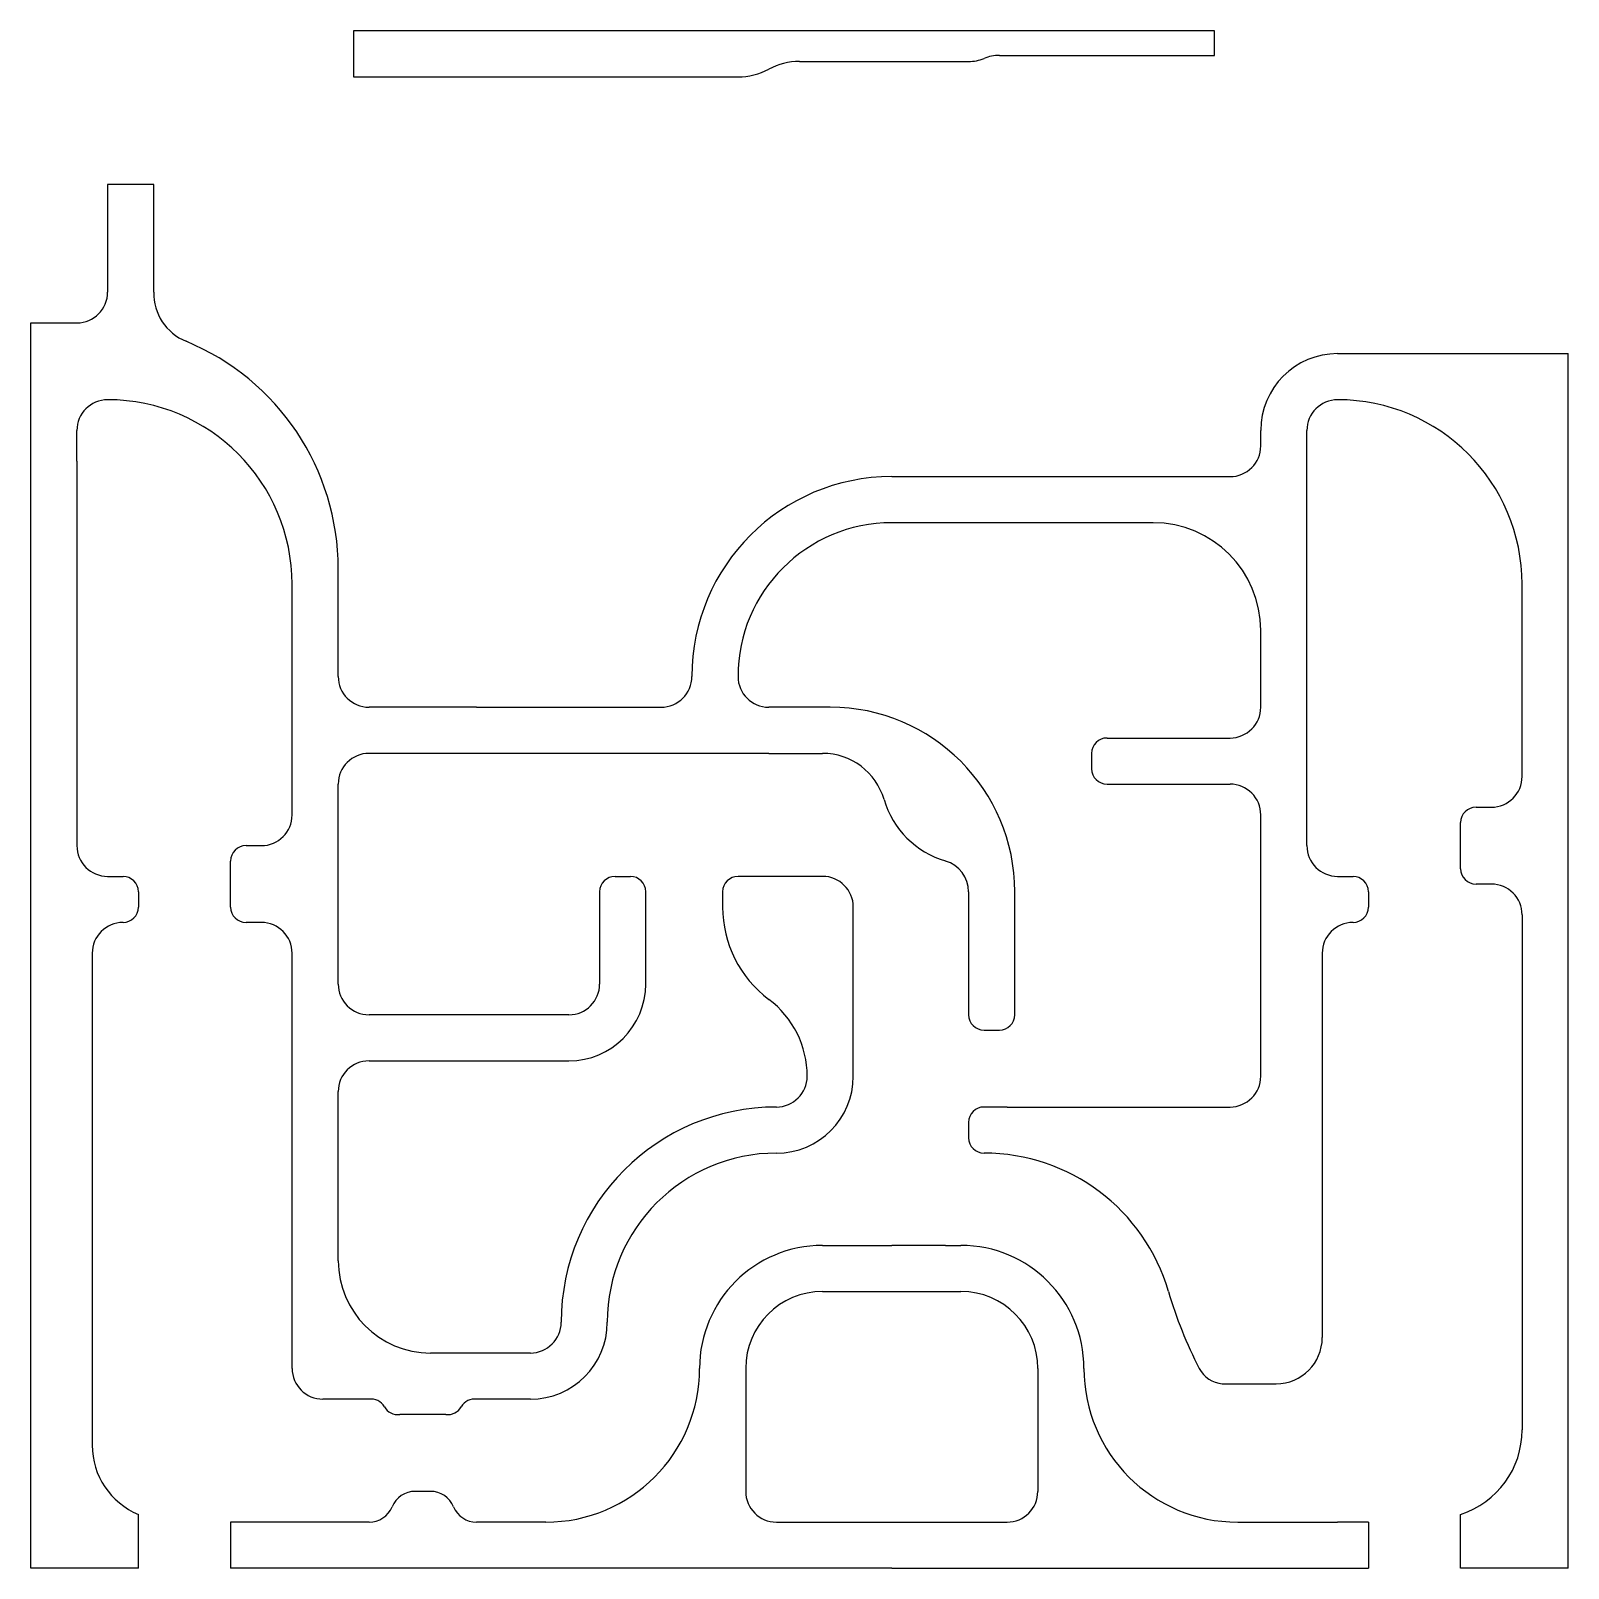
# Model space of a CAD drawing. Extents: x 0 to 100, y 0 to 100.
import ezdxf

# ---------------------------------------------------------------- set-up
doc = ezdxf.new("R2010")
doc.units = 0
doc.layers.add('105', color=253, linetype='CONTINUOUS')

msp = doc.modelspace()

# ---------------------------------------------------------------- linework, layer by layer
at = {"layer": '105'}
for p, q in [((21, 100), (21, 97)), ((77, 100), (21, 100)), ((77, 98.4), (77, 100)), ((50, 98), (61, 98)), ((63, 98.4), (77, 98.4)), ((21, 97), (22, 97)), ((22, 97), (46, 97)), ((8, 90), (5, 90)), ((5, 90), (5, 83)), ((8, 83), (8, 90)), ((0, 81), (3, 81)), ((0, 0), (0, 81)), ((85, 79), (95, 79)), ((95, 79), (100, 79)), ((100, 0), (100, 79)), ((3, 72), (3, 74)), ((80, 73), (80, 74)), ((83, 47), (83, 74)), ((3, 72), (3, 47)), ((56, 71), (77.5, 71)), ((77.5, 71), (78, 71)), ((56.5, 68), (56, 68)), ((73, 68), (56.5, 68)), ((20, 64), (20, 65)), ((17, 49), (17, 64)), ((20, 58), (20, 64)), ((97, 51.5), (97, 64)), ((80, 56), (80, 61)), ((29, 56), (22, 56)), ((29, 56), (36, 56)), ((36, 56), (40, 56)), ((40, 56), (41, 56)), ((52, 56), (48, 56)), ((70, 54), (78, 54)), ((29, 53), (22, 53)), ((36, 53), (29, 53)), ((48, 53), (36, 53)), ((48, 53), (51.5, 53)), ((69, 53), (69, 52)), ((20, 38), (20, 51)), ((70, 51), (78, 51)), ((80, 32), (80, 49)), ((94, 49.5), (95, 49.5)), ((93, 45.5), (93, 48.5)), ((14, 47), (15, 47)), ((13, 43), (13, 46)), ((5, 45), (6, 45)), ((38, 45), (39, 45)), ((47.5, 45), (46, 45)), ((51.5, 45), (47.5, 45)), ((85, 45), (86, 45)), ((7, 44), (7, 43)), ((37, 44), (37, 38)), ((40, 38), (40, 44)), ((45, 44), (45, 43)), ((61, 44), (61, 36)), ((64, 37), (64, 44)), ((87, 44), (87, 43)), ((95, 44.5), (94, 44.5)), ((53.5, 32), (53.5, 43)), ((15, 42), (14, 42)), ((97, 42.5), (97, 9)), ((4, 40), (4, 8)), ((17, 13), (17, 40)), ((84, 40), (84, 15)), ((64, 36), (64, 37)), ((35, 36), (22, 36)), ((62, 35), (63, 35)), ((22, 33), (34, 33)), ((34, 33), (35, 33)), ((20, 20), (20, 31)), ((63, 30), (62, 30)), ((63.5, 30), (63, 30)), ((63.5, 30), (78, 30)), ((61, 29), (61, 28)), ((51.5, 21), (56, 21)), ((59.5, 21), (56, 21)), ((59.5, 21), (60.5, 21)), ((51.5, 18), (56, 18)), ((56, 18), (59.5, 18)), ((59.5, 18), (60.5, 18)), ((32.5, 14), (26, 14)), ((46.5, 13), (46.5, 5)), ((65.5, 13), (65.5, 5)), ((77.5, 12), (78, 12)), ((78, 12), (81, 12)), ((22, 11), (19, 11)), ((32.5, 11), (29, 11)), ((27, 10), (24, 10)), ((26, 5), (25, 5)), ((7, 0), (7, 3.5)), ((15, 3), (13, 3)), ((13, 3), (13, 0)), ((22, 3), (15, 3)), ((33.5, 3), (29, 3)), ((48.5, 3), (56, 3)), ((56, 3), (63.5, 3)), ((78.5, 3), (85, 3)), ((87, 3), (85, 3)), ((87, 3), (87, 0)), ((93, 0), (93, 3.5)), ((7, 0), (0, 0)), ((56, 0), (13, 0)), ((56, 0), (87, 0)), ((100, 0), (93, 0))]:
    msp.add_line(p, q, dxfattribs=at)
for centre, radius, start, end in [((50, 93.75), 4.25, 90, 118.0725), ((61, 100.6), 2.6, 270, 292.6199), ((63, 95.8), 2.6, 90, 112.6198), ((46, 101.25), 4.25, 270, 298.0725), ((3, 83), 2, 270, 0), ((11.3969, 82.9402), 3.3975, 178.9912, 247.5586), ((3.9874, 65), 16.0126, 360, 67.5586), ((85, 74), 5, 90, 180), ((5, 74), 2, 90, 180), ((5, 64), 12, 0, 90), ((85, 74), 2, 90, 180), ((85, 64), 12, 0, 90), ((78, 73), 2, 270, 0), ((56, 58), 13, 90, 180), ((56, 58), 10, 90, 180), ((73, 61), 7, 0, 90), ((22, 58), 2, 180, 270), ((41, 58), 2, 270, 0), ((48, 58), 2, 180, 270), ((52, 44), 12, 0, 90), ((78, 56), 2, 270, 0), ((70, 53), 1, 90, 180), ((22, 51), 2, 90, 180), ((51.5, 48.8333), 4.1667, 16.2602, 90), ((70, 52), 1, 180, 270), ((78, 49), 2, 0, 90), ((95, 51.5), 2, 270, 0), ((61.1471, 51.6471), 5.8823, 196.2601, 253.7399), ((15, 49), 2, 270, 0), ((94, 48.5), 1, 90, 180), ((5, 47), 2, 180, 270), ((14, 46), 1, 90, 180), ((85, 47), 2, 180, 270), ((6, 44), 1, 0, 90), ((38, 44), 1, 90, 180), ((39, 44), 1, 0, 90), ((46, 44), 1, 90, 180), ((51.5, 43), 2, 0, 90), ((58.9167, 44), 2.0833, 0, 73.7398), ((86, 44), 1, 0, 90), ((94, 45.5), 1, 180, 270), ((95, 42.5), 2, 0, 90), ((6, 43), 1, 270, 0), ((14, 43), 1, 180, 270), ((52.5, 43), 7.5, 180, 233.1301), ((86, 43), 1, 270, 0), ((6, 40), 2, 90, 180), ((15, 40), 2, 0, 90), ((86, 40), 2, 90, 180), ((22, 38), 2, 180, 270), ((35, 38), 2, 270, 0), ((35, 38), 5, 270, 0), ((44.25, 32), 6.25, 0, 53.1301), ((62, 36), 1, 180, 270), ((63, 36), 1, 270, 0), ((22, 31), 2, 90, 180), ((48.5, 32), 2, 270, 0), ((48.5, 32), 5, 270, 0), ((78, 32), 2, 270, 0), ((48.5, 16), 14, 90, 180), ((62, 29), 1, 90, 180), ((62, 28), 1, 180, 270), ((48.5, 16), 11, 90, 180), ((62, 14.5), 12.5, 16.2602, 90), ((51.5, 13), 8, 90, 180), ((60.5, 13), 8, 0, 90), ((26, 20), 6, 180, 270), ((51.5, 13), 5, 90, 180), ((60.5, 13), 5, 0, 90), ((100.7692, 25.8077), 27.8846, 196.2602, 207.3426), ((32.5, 16), 2, 270, 0), ((32.5, 16), 5, 270, 0), ((81, 15), 3, 270, 0), ((19, 13), 2, 180, 270), ((33.5, 13), 10, 270, 0), ((78.5, 13), 10, 180, 270), ((77.6532, 13.8549), 1.8612, 207.3426, 265.2773), ((22.125, 10), 1.0078, 29.7449, 97.125), ((28.875, 10), 1.0078, 82.875, 150.2551), ((23.875, 11), 1.0078, 209.7449, 277.125), ((27.125, 11), 1.0078, 262.875, 330.2551), ((91.2188, 9), 5.7813, 287.9453, 0), ((8.875, 8), 4.875, 180, 247.3801), ((25, 3.375), 1.625, 90, 157.3801), ((26, 3.375), 1.625, 22.6199, 90), ((48.5, 5), 2, 180, 270), ((63.5, 5), 2, 270, 0), ((22, 4.625), 1.625, 270, 337.3801), ((29, 4.625), 1.625, 202.6199, 270)]:
    msp.add_arc(centre, radius, start, end, dxfattribs=at)

doc.saveas('drawing.dxf')
